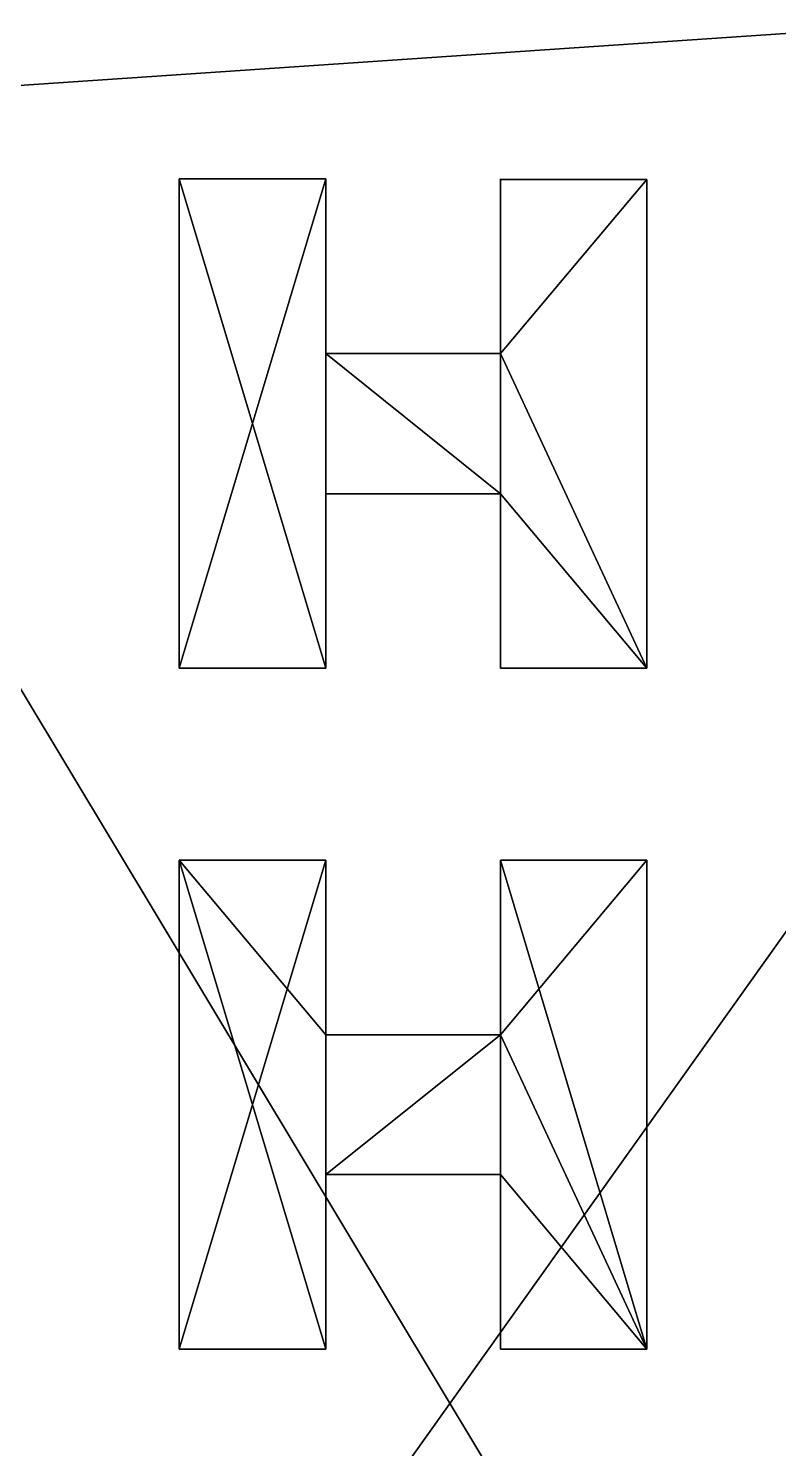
# Model space of a CAD drawing. Header units: millimetres. Extents: x -2 to 845, y -2 to 957.
# Drawn here: x 241.4 to 456.2, y 341.5 to 748.3 of the extents above; entities that cross this region are included whole.
import ezdxf

# ---------------------------------------------------------------- set-up
doc = ezdxf.new("R2010")
doc.units = ezdxf.units.MM
doc.header["$LTSCALE"] = 25.4

msp = doc.modelspace()

# ---------------------------------------------------------------- linework, layer by layer
for p, q in [((284.54, 705.17, 86), (284.54, 565, 86)), ((326.54, 705.17, 86), (284.54, 705.17, 86)), ((326.54, 705.17, 286), (284.54, 705.17, 286)), ((284.54, 705.17, 286), (284.54, 565, 286)), ((326.54, 705.17, 86), (284.54, 705.17, 86)), ((284.54, 705.17, 86), (284.54, 705.17, 286)), ((326.54, 705.17, 286), (284.54, 705.17, 286)), ((284.54, 705.17, 86), (284.54, 565, 86)), ((284.54, 705.17, 286), (284.54, 565, 286)), ((284.54, 705.17, 86), (284.54, 705.17, 286)), ((326.54, 655.17, 86), (326.54, 705.17, 86)), ((326.54, 705.17, 286), (326.54, 655.17, 286)), ((326.54, 705.17, 286), (326.54, 655.17, 286)), ((326.54, 655.17, 86), (326.54, 705.17, 86)), ((326.54, 705.17, 86), (326.54, 705.17, 286)), ((326.54, 705.17, 86), (326.54, 705.17, 286)), ((376.54, 705, 286), (376.54, 705.17, 286)), ((376.54, 655.17, 86), (376.54, 705, 86)), ((418.54, 705, 86), (376.54, 705, 86)), ((418.54, 705, 86), (376.54, 705, 86)), ((376.54, 705, 86), (376.54, 705, 286)), ((376.54, 705, 286), (418.54, 705, 286)), ((376.54, 705, 286), (418.54, 705, 286)), ((376.54, 655.17, 286), (376.54, 705, 286)), ((376.54, 655.17, 286), (376.54, 705, 286)), ((376.54, 655.17, 86), (376.54, 705, 86)), ((376.54, 705, 86), (376.54, 705, 286)), ((418.54, 565, 86), (418.54, 705, 86)), ((418.54, 705, 286), (418.54, 705, 86)), ((418.54, 705, 286), (418.54, 565, 286)), ((418.54, 705, 286), (418.54, 565, 286)), ((418.54, 565, 86), (418.54, 705, 86)), ((418.54, 705, 286), (418.54, 705, 86)), ((326.54, 615, 86), (326.54, 655.17, 86)), ((326.54, 615, 286), (326.54, 655.17, 286)), ((326.54, 655.17, 286), (326.54, 655.17, 86)), ((376.54, 655.17, 286), (326.54, 655.17, 286)), ((326.54, 655.17, 86), (376.54, 655.17, 86)), ((326.54, 655.17, 286), (326.54, 655.17, 86)), ((326.54, 615, 286), (326.54, 655.17, 286)), ((326.54, 615, 86), (326.54, 655.17, 86)), ((326.54, 655.17, 286), (326.54, 655.17, 86)), ((326.54, 615, 86), (326.54, 655.17, 86)), ((326.54, 655.17, 86), (376.54, 655.17, 86)), ((376.54, 615, 286), (376.54, 655.17, 286)), ((376.54, 615, 86), (376.54, 655.17, 86)), ((376.54, 655.17, 86), (376.54, 655.17, 286)), ((376.54, 615, 86), (376.54, 655.17, 86)), ((376.54, 615, 286), (376.54, 655.17, 286)), ((376.54, 655.17, 86), (376.54, 655.17, 286)), ((376.54, 655.17, 86), (376.54, 655.17, 286)), ((376.54, 615, 86), (376.54, 655.17, 86)), ((326.54, 565, 86), (326.54, 615, 86)), ((326.54, 565, 286), (326.54, 615, 286)), ((326.54, 565, 86), (326.54, 615, 86)), ((326.54, 615, 86), (326.54, 615, 286)), ((326.54, 565, 286), (326.54, 615, 286)), ((326.54, 615, 286), (376.54, 615, 286)), ((326.54, 615, 86), (326.54, 615, 286)), ((376.54, 615, 86), (326.54, 615, 86)), ((326.54, 615, 86), (326.54, 615, 286)), ((376.54, 615, 86), (326.54, 615, 86)), ((376.54, 615, 286), (376.54, 615, 86)), ((376.54, 565, 86), (376.54, 615, 86)), ((376.54, 565, 286), (376.54, 615, 286)), ((376.54, 615, 286), (376.54, 615, 86)), ((376.54, 565, 86), (376.54, 615, 86)), ((376.54, 615, 286), (376.54, 615, 86)), ((376.54, 565, 286), (376.54, 615, 286)), ((284.54, 565, 86), (326.54, 565, 86)), ((284.54, 565, 286), (326.54, 565, 286)), ((284.54, 565, 86), (326.54, 565, 86)), ((284.54, 565, 286), (326.54, 565, 286)), ((284.54, 565, 86), (284.54, 565, 286)), ((284.54, 565, 86), (284.54, 565, 286)), ((326.54, 565, 286), (326.54, 565, 86)), ((326.54, 565, 286), (326.54, 565, 86)), ((376.54, 565, 86), (418.54, 565, 86)), ((376.54, 565, 286), (376.54, 565, 86)), ((376.54, 565, 86), (418.54, 565, 86)), ((418.54, 565, 286), (376.54, 565, 286)), ((418.54, 565, 286), (376.54, 565, 286)), ((376.54, 565, 286), (376.54, 565, 86)), ((418.54, 565, 86), (418.54, 565, 286)), ((418.54, 565, 86), (418.54, 565, 286)), ((284.54, 510, 86), (326.54, 510, 86)), ((284.54, 370, 86), (284.54, 510, 86)), ((284.54, 510, 286), (326.54, 510, 286)), ((284.54, 370, 286), (284.54, 510, 286)), ((284.54, 510, 86), (326.54, 510, 86)), ((284.54, 510, 86), (284.54, 510, 286)), ((284.54, 510, 286), (326.54, 510, 286)), ((284.54, 370, 86), (284.54, 510, 86)), ((284.54, 370, 286), (284.54, 510, 286)), ((284.54, 510, 86), (284.54, 510, 286)), ((326.54, 460, 86), (326.54, 510, 86)), ((326.54, 460, 286), (326.54, 510, 286)), ((326.54, 510, 286), (326.54, 510, 86)), ((326.54, 460, 286), (326.54, 510, 286)), ((326.54, 460, 86), (326.54, 510, 86)), ((326.54, 510, 286), (326.54, 510, 86)), ((376.54, 460, 286), (376.54, 510, 286)), ((376.54, 460, 86), (376.54, 510, 86)), ((376.54, 510, 286), (376.54, 510, 86)), ((376.54, 460, 86), (376.54, 510, 86)), ((376.54, 510, 86), (418.54, 510, 86)), ((376.54, 510, 286), (376.54, 510, 86)), ((376.54, 510, 286), (418.54, 510, 286)), ((376.54, 510, 86), (418.54, 510, 86)), ((376.54, 510, 286), (418.54, 510, 286)), ((376.54, 460, 286), (376.54, 510, 286)), ((418.54, 370, 86), (418.54, 510, 86)), ((418.54, 510, 86), (418.54, 510, 286)), ((418.54, 510, 286), (418.54, 370, 286)), ((418.54, 370, 86), (418.54, 510, 86)), ((418.54, 510, 86), (418.54, 510, 286)), ((418.54, 510, 286), (418.54, 370, 286)), ((326.54, 420, 86), (326.54, 460, 86)), ((326.54, 460, 286), (326.54, 420, 286)), ((326.54, 460, 286), (326.54, 460, 86)), ((326.54, 460, 86), (376.54, 460, 86)), ((326.54, 420, 86), (326.54, 460, 86)), ((376.54, 460, 286), (326.54, 460, 286)), ((326.54, 460, 286), (326.54, 460, 86)), ((326.54, 460, 86), (376.54, 460, 86)), ((326.54, 460, 286), (326.54, 420, 286)), ((326.54, 420, 86), (326.54, 460, 86)), ((326.54, 460, 286), (326.54, 460, 86)), ((376.54, 460, 286), (376.54, 460, 86)), ((376.54, 420, 86), (376.54, 460, 86)), ((376.54, 420, 286), (376.54, 460, 286)), ((376.54, 420, 86), (376.54, 460, 86)), ((376.54, 460, 286), (376.54, 460, 86)), ((376.54, 420, 86), (376.54, 460, 86)), ((376.54, 460, 286), (376.54, 460, 86)), ((376.54, 420, 286), (376.54, 460, 286)), ((326.54, 370, 86), (326.54, 420, 86)), ((326.54, 370, 286), (326.54, 420, 286)), ((326.54, 420, 86), (376.54, 420, 86)), ((326.54, 420, 286), (376.54, 420, 286)), ((326.54, 420, 86), (376.54, 420, 86)), ((326.54, 420, 286), (326.54, 420, 86)), ((326.54, 420, 286), (326.54, 420, 86)), ((326.54, 370, 86), (326.54, 420, 86)), ((326.54, 420, 286), (326.54, 420, 86)), ((326.54, 370, 286), (326.54, 420, 286)), ((376.54, 370, 86), (376.54, 420, 86)), ((376.54, 370, 286), (376.54, 420, 286)), ((376.54, 420, 286), (376.54, 420, 86)), ((376.54, 370, 86), (376.54, 420, 86)), ((376.54, 420, 286), (376.54, 420, 86)), ((376.54, 370, 286), (376.54, 420, 286)), ((376.54, 420, 286), (376.54, 420, 86)), ((326.54, 370, 86), (284.54, 370, 86)), ((326.54, 370, 286), (284.54, 370, 286)), ((284.54, 370, 86), (284.54, 370, 286)), ((326.54, 370, 86), (284.54, 370, 86)), ((326.54, 370, 286), (284.54, 370, 286)), ((284.54, 370, 86), (284.54, 370, 286)), ((326.54, 370, 286), (326.54, 370, 86)), ((326.54, 370, 286), (326.54, 370, 86)), ((418.54, 370, 86), (376.54, 370, 86)), ((376.54, 370, 286), (418.54, 370, 286)), ((376.54, 370, 86), (376.54, 370, 286)), ((418.54, 370, 86), (376.54, 370, 86)), ((376.54, 370, 286), (418.54, 370, 286)), ((376.54, 370, 86), (376.54, 370, 286)), ((418.54, 370, 286), (418.54, 370, 86)), ((418.54, 370, 286), (418.54, 370, 86))]:
    msp.add_line(p, q)

# ---------------------------------------------------------------- meshes
mesh = msp.add_polyface()
corners = [(0, -2, -2), (545, 50, -2), (0, 957, -2), (670, -2, -2), (590, 50, -2), (670, 50, -2), (670, 0, -2), (670, 955, -2), (845, 957, -2), (545, 905, -2), (590, 905, -2), (670, 905, -2), (845, 955, -2)]
mesh.append_faces([[corners[k] for k in face] for face in [(5, 3, 6), (7, 10, 11), (8, 7, 12)]], dxfattribs={"vtx0": -1})
mesh.append_faces([[corners[k] for k in face] for face in [(0, 1, 2), (1, 3, 4), (4, 3, 5), (2, 7, 8), (9, 2, 1)]], dxfattribs={"vtx0": -1, "vtx1": -1})
mesh.append_faces([[corners[k] for k in face] for face in [(7, 2, 9)]], dxfattribs={"vtx0": -1, "vtx1": -1, "vtx2": -1})
mesh.append_faces([[corners[k] for k in face] for face in [(1, 0, 3), (7, 9, 10)]], dxfattribs={"vtx0": -1, "vtx2": -1})
mesh = msp.add_polyface()
corners = [(590, -2, 25), (130, 35, 25), (130, -2, 25), (505, 50, 25), (545, 50, 25), (505, 905, 25), (590, 50, 25), (100, 920, 25), (100, 905, 25), (130, 920, 25), (130, 955, 25), (590, 955, 25), (545, 905, 25), (590, 905, 25), (100, 50, 25), (100, 35, 25)]
mesh.append_faces([[corners[k] for k in face] for face in [(0, 1, 2), (4, 0, 6), (5, 7, 8), (11, 12, 13), (1, 14, 15)]], dxfattribs={"vtx0": -1})
mesh.append_faces([[corners[k] for k in face] for face in [(3, 4, 5), (7, 5, 9), (9, 5, 10), (10, 5, 11), (12, 5, 4), (14, 1, 3)]], dxfattribs={"vtx0": -1, "vtx1": -1})
mesh.append_faces([[corners[k] for k in face] for face in [(1, 0, 3), (3, 0, 4), (11, 5, 12)]], dxfattribs={"vtx0": -1, "vtx1": -1, "vtx2": -1})
mesh = msp.add_polyface()
corners = [(651, 760, 85), (195, 729, 85), (195, 760, 85), (195, 120, 85), (650, 120, 85), (651, 120, 85)]
mesh.append_faces([[corners[k] for k in face] for face in [(0, 1, 2), (4, 0, 5)]], dxfattribs={"vtx0": -1})
mesh.append_faces([[corners[k] for k in face] for face in [(1, 0, 3), (3, 0, 4)]], dxfattribs={"vtx0": -1, "vtx1": -1})
mesh = msp.add_polyface()
corners = [(326.54, 705.17, 86), (284.54, 565, 86), (284.54, 705.17, 86), (326.54, 565, 86), (326.54, 655.17, 86), (326.54, 615, 86)]
mesh.append_faces([[corners[k] for k in face] for face in [(0, 1, 2), (3, 4, 5)]], dxfattribs={"vtx0": -1})
mesh.append_faces([[corners[k] for k in face] for face in [(1, 0, 3)]], dxfattribs={"vtx0": -1, "vtx1": -1})
mesh.append_faces([[corners[k] for k in face] for face in [(3, 0, 4)]], dxfattribs={"vtx0": -1, "vtx2": -1})
mesh = msp.add_polyface()
corners = [(326.54, 565, 286), (284.54, 705.17, 286), (284.54, 565, 286), (326.54, 705.17, 286), (326.54, 615, 286), (326.54, 655.17, 286)]
mesh.append_faces([[corners[k] for k in face] for face in [(0, 1, 2), (3, 4, 5)]], dxfattribs={"vtx0": -1})
mesh.append_faces([[corners[k] for k in face] for face in [(1, 0, 3)]], dxfattribs={"vtx0": -1, "vtx1": -1})
mesh.append_faces([[corners[k] for k in face] for face in [(3, 0, 4)]], dxfattribs={"vtx0": -1, "vtx2": -1})
mesh = msp.add_polyface()
corners = [(284.54, 705.17, 86), (326.54, 705.17, 286), (326.54, 705.17, 86), (284.54, 705.17, 286)]
mesh.append_faces([[corners[k] for k in face] for face in [(0, 1, 2), (1, 0, 3)]], dxfattribs={"vtx0": -1})
mesh = msp.add_polyface()
corners = [(284.54, 565, 286), (284.54, 705.17, 86), (284.54, 565, 86), (284.54, 705.17, 286)]
mesh.append_faces([[corners[k] for k in face] for face in [(0, 1, 2), (1, 0, 3)]], dxfattribs={"vtx0": -1})
mesh = msp.add_polyface()
corners = [(326.54, 655.17, 86), (326.54, 705.17, 286), (326.54, 655.17, 286), (326.54, 705.17, 86)]
mesh.append_faces([[corners[k] for k in face] for face in [(0, 1, 2), (1, 0, 3)]], dxfattribs={"vtx0": -1})
mesh = msp.add_polyface()
corners = [(418.54, 705, 86), (376.54, 655.17, 86), (376.54, 705, 86), (376.54, 615, 86), (418.54, 565, 86), (376.54, 565, 86)]
mesh.append_faces([[corners[k] for k in face] for face in [(0, 1, 2), (3, 4, 5)]], dxfattribs={"vtx0": -1})
mesh.append_faces([[corners[k] for k in face] for face in [(4, 1, 0)]], dxfattribs={"vtx0": -1, "vtx1": -1})
mesh.append_faces([[corners[k] for k in face] for face in [(4, 3, 1)]], dxfattribs={"vtx0": -1, "vtx2": -1})
mesh = msp.add_polyface()
corners = [(376.54, 705, 86), (418.54, 705, 286), (418.54, 705, 86), (376.54, 705, 286)]
mesh.append_faces([[corners[k] for k in face] for face in [(0, 1, 2), (1, 0, 3)]], dxfattribs={"vtx0": -1})
mesh = msp.add_polyface()
corners = [(418.54, 565, 286), (376.54, 615, 286), (376.54, 565, 286), (376.54, 655.17, 286), (418.54, 705, 286), (376.54, 705, 286)]
mesh.append_faces([[corners[k] for k in face] for face in [(0, 1, 2), (3, 4, 5)]], dxfattribs={"vtx0": -1})
mesh.append_faces([[corners[k] for k in face] for face in [(1, 0, 3), (4, 3, 0)]], dxfattribs={"vtx0": -1, "vtx1": -1})
mesh = msp.add_polyface()
corners = [(376.54, 705, 86), (376.54, 655.17, 286), (376.54, 655.17, 86), (376.54, 705, 286)]
mesh.append_faces([[corners[k] for k in face] for face in [(0, 1, 2), (1, 0, 3)]], dxfattribs={"vtx0": -1})
mesh = msp.add_polyface()
corners = [(418.54, 705, 86), (418.54, 565, 286), (418.54, 565, 86), (418.54, 705, 286)]
mesh.append_faces([[corners[k] for k in face] for face in [(0, 1, 2), (1, 0, 3)]], dxfattribs={"vtx0": -1})
mesh = msp.add_polyface()
corners = [(326.54, 655.17, 286), (376.54, 655.17, 86), (326.54, 655.17, 86), (376.54, 655.17, 286)]
mesh.append_faces([[corners[k] for k in face] for face in [(0, 1, 2), (1, 0, 3)]], dxfattribs={"vtx0": -1})
mesh = msp.add_polyface()
corners = [(326.54, 655.17, 86), (326.54, 615, 286), (326.54, 615, 86), (326.54, 655.17, 286)]
mesh.append_faces([[corners[k] for k in face] for face in [(0, 1, 2), (1, 0, 3)]], dxfattribs={"vtx0": -1})
mesh = msp.add_polyface()
corners = [(326.54, 655.17, 86), (376.54, 615, 86), (326.54, 615, 86), (376.54, 655.17, 86)]
mesh.append_faces([[corners[k] for k in face] for face in [(0, 1, 2), (1, 0, 3)]], dxfattribs={"vtx0": -1})
mesh = msp.add_polyface()
corners = [(376.54, 655.17, 86), (376.54, 615, 286), (376.54, 615, 86), (376.54, 655.17, 286)]
mesh.append_faces([[corners[k] for k in face] for face in [(0, 1, 2), (1, 0, 3)]], dxfattribs={"vtx0": -1})
mesh = msp.add_polyface()
corners = [(326.54, 615, 86), (326.54, 565, 286), (326.54, 565, 86), (326.54, 615, 286)]
mesh.append_faces([[corners[k] for k in face] for face in [(0, 1, 2), (1, 0, 3)]], dxfattribs={"vtx0": -1})
mesh = msp.add_polyface()
corners = [(376.54, 615, 286), (326.54, 615, 86), (376.54, 615, 86), (326.54, 615, 286)]
mesh.append_faces([[corners[k] for k in face] for face in [(0, 1, 2), (1, 0, 3)]], dxfattribs={"vtx0": -1})
mesh = msp.add_polyface()
corners = [(376.54, 615, 86), (376.54, 565, 286), (376.54, 565, 86), (376.54, 615, 286)]
mesh.append_faces([[corners[k] for k in face] for face in [(0, 1, 2), (1, 0, 3)]], dxfattribs={"vtx0": -1})
mesh = msp.add_polyface()
corners = [(326.54, 565, 286), (284.54, 565, 86), (326.54, 565, 86), (284.54, 565, 286)]
mesh.append_faces([[corners[k] for k in face] for face in [(0, 1, 2), (1, 0, 3)]], dxfattribs={"vtx0": -1})
mesh = msp.add_polyface()
corners = [(418.54, 565, 286), (376.54, 565, 86), (418.54, 565, 86), (376.54, 565, 286)]
mesh.append_faces([[corners[k] for k in face] for face in [(0, 1, 2), (1, 0, 3)]], dxfattribs={"vtx0": -1})
mesh = msp.add_polyface()
corners = [(326.54, 510, 86), (284.54, 370, 86), (284.54, 510, 86), (326.54, 370, 86), (326.54, 460, 86), (326.54, 420, 86)]
mesh.append_faces([[corners[k] for k in face] for face in [(0, 1, 2), (3, 4, 5)]], dxfattribs={"vtx0": -1})
mesh.append_faces([[corners[k] for k in face] for face in [(1, 0, 3)]], dxfattribs={"vtx0": -1, "vtx1": -1})
mesh.append_faces([[corners[k] for k in face] for face in [(3, 0, 4)]], dxfattribs={"vtx0": -1, "vtx2": -1})
mesh = msp.add_polyface()
corners = [(326.54, 370, 286), (284.54, 510, 286), (284.54, 370, 286), (326.54, 460, 286), (326.54, 420, 286), (326.54, 510, 286)]
mesh.append_faces([[corners[k] for k in face] for face in [(0, 1, 2), (3, 0, 4)]], dxfattribs={"vtx0": -1})
mesh.append_faces([[corners[k] for k in face] for face in [(1, 0, 3)]], dxfattribs={"vtx0": -1, "vtx1": -1, "vtx2": -1})
mesh.append_faces([[corners[k] for k in face] for face in [(5, 1, 3)]], dxfattribs={"vtx1": -1})
mesh = msp.add_polyface()
corners = [(284.54, 510, 286), (326.54, 510, 86), (284.54, 510, 86), (326.54, 510, 286)]
mesh.append_faces([[corners[k] for k in face] for face in [(0, 1, 2), (1, 0, 3)]], dxfattribs={"vtx0": -1})
mesh = msp.add_polyface()
corners = [(284.54, 510, 286), (284.54, 370, 86), (284.54, 370, 286), (284.54, 510, 86)]
mesh.append_faces([[corners[k] for k in face] for face in [(0, 1, 2), (1, 0, 3)]], dxfattribs={"vtx0": -1})
mesh = msp.add_polyface()
corners = [(326.54, 460, 86), (326.54, 510, 286), (326.54, 460, 286), (326.54, 510, 86)]
mesh.append_faces([[corners[k] for k in face] for face in [(0, 1, 2), (1, 0, 3)]], dxfattribs={"vtx0": -1})
mesh = msp.add_polyface()
corners = [(376.54, 460, 86), (376.54, 510, 286), (376.54, 460, 286), (376.54, 510, 86)]
mesh.append_faces([[corners[k] for k in face] for face in [(0, 1, 2), (1, 0, 3)]], dxfattribs={"vtx0": -1})
mesh = msp.add_polyface()
corners = [(418.54, 510, 86), (376.54, 460, 86), (376.54, 510, 86), (376.54, 420, 86), (418.54, 370, 86), (376.54, 370, 86)]
mesh.append_faces([[corners[k] for k in face] for face in [(0, 1, 2), (3, 4, 5)]], dxfattribs={"vtx0": -1})
mesh.append_faces([[corners[k] for k in face] for face in [(4, 1, 0)]], dxfattribs={"vtx0": -1, "vtx1": -1})
mesh.append_faces([[corners[k] for k in face] for face in [(4, 3, 1)]], dxfattribs={"vtx0": -1, "vtx2": -1})
mesh = msp.add_polyface()
corners = [(376.54, 510, 86), (418.54, 510, 286), (418.54, 510, 86), (376.54, 510, 286)]
mesh.append_faces([[corners[k] for k in face] for face in [(0, 1, 2), (1, 0, 3)]], dxfattribs={"vtx0": -1})
mesh = msp.add_polyface()
corners = [(418.54, 370, 286), (376.54, 420, 286), (376.54, 370, 286), (376.54, 460, 286), (376.54, 510, 286), (418.54, 510, 286)]
mesh.append_faces([[corners[k] for k in face] for face in [(0, 1, 2), (4, 0, 5)]], dxfattribs={"vtx0": -1})
mesh.append_faces([[corners[k] for k in face] for face in [(1, 0, 3), (3, 0, 4)]], dxfattribs={"vtx0": -1, "vtx1": -1})
mesh = msp.add_polyface()
corners = [(418.54, 370, 86), (418.54, 510, 286), (418.54, 370, 286), (418.54, 510, 86)]
mesh.append_faces([[corners[k] for k in face] for face in [(0, 1, 2), (1, 0, 3)]], dxfattribs={"vtx0": -1})
mesh = msp.add_polyface()
corners = [(326.54, 420, 86), (376.54, 460, 86), (326.54, 460, 86), (376.54, 420, 86)]
mesh.append_faces([[corners[k] for k in face] for face in [(0, 1, 2), (1, 0, 3)]], dxfattribs={"vtx0": -1})
mesh = msp.add_polyface()
corners = [(376.54, 460, 286), (326.54, 460, 86), (376.54, 460, 86), (326.54, 460, 286)]
mesh.append_faces([[corners[k] for k in face] for face in [(0, 1, 2), (1, 0, 3)]], dxfattribs={"vtx0": -1})
mesh = msp.add_polyface()
corners = [(326.54, 420, 86), (326.54, 460, 286), (326.54, 420, 286), (326.54, 460, 86)]
mesh.append_faces([[corners[k] for k in face] for face in [(0, 1, 2), (1, 0, 3)]], dxfattribs={"vtx0": -1})
mesh = msp.add_polyface()
corners = [(376.54, 420, 86), (376.54, 460, 286), (376.54, 420, 286), (376.54, 460, 86)]
mesh.append_faces([[corners[k] for k in face] for face in [(0, 1, 2), (1, 0, 3)]], dxfattribs={"vtx0": -1})
mesh = msp.add_polyface()
corners = [(326.54, 420, 286), (376.54, 420, 86), (326.54, 420, 86), (376.54, 420, 286)]
mesh.append_faces([[corners[k] for k in face] for face in [(0, 1, 2), (1, 0, 3)]], dxfattribs={"vtx0": -1})
mesh = msp.add_polyface()
corners = [(326.54, 370, 86), (326.54, 420, 286), (326.54, 370, 286), (326.54, 420, 86)]
mesh.append_faces([[corners[k] for k in face] for face in [(0, 1, 2), (1, 0, 3)]], dxfattribs={"vtx0": -1})
mesh = msp.add_polyface()
corners = [(376.54, 420, 86), (376.54, 370, 286), (376.54, 370, 86), (376.54, 420, 286)]
mesh.append_faces([[corners[k] for k in face] for face in [(0, 1, 2), (1, 0, 3)]], dxfattribs={"vtx0": -1})
mesh = msp.add_polyface()
corners = [(326.54, 370, 286), (284.54, 370, 86), (326.54, 370, 86), (284.54, 370, 286)]
mesh.append_faces([[corners[k] for k in face] for face in [(0, 1, 2), (1, 0, 3)]], dxfattribs={"vtx0": -1})
mesh = msp.add_polyface()
corners = [(418.54, 370, 286), (376.54, 370, 86), (418.54, 370, 86), (376.54, 370, 286)]
mesh.append_faces([[corners[k] for k in face] for face in [(0, 1, 2), (1, 0, 3)]], dxfattribs={"vtx0": -1})

doc.saveas('drawing.dxf')
